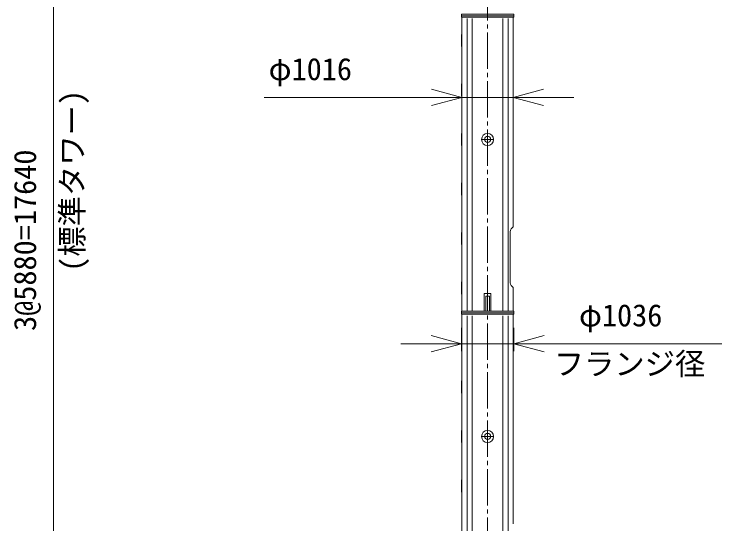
# Model space of a CAD drawing. Units: millimetres, scale not verified. Extents: x -26175 to 26208, y -37536 to 40834.
# Drawn here: x -26174 to -12156, y -1475 to 8614 of the extents above; entities that cross this region are included whole.
import ezdxf
from ezdxf.enums import TextEntityAlignment as Align

# ---------------------------------------------------------------- set-up
doc = ezdxf.new("R2010")
doc.units = ezdxf.units.MM
doc.header["$LTSCALE"] = 80
doc.linetypes.add('CHAIN2', pattern=[12, 9, -1, 1, -1])
for name, color, linetype, lineweight in [('0-3_05 寸法', 7, 'Continuous', 18), ('0-4_10 当社外形線', 3, 'Continuous', 18), ('0-5_12 当社中心線', 3, 'CHAIN2', 18)]:
    doc.layers.add(name, color=color, linetype=linetype, lineweight=lineweight)
doc.styles.add('ＭＳ ゴシック', font='')
doc.styles.get('ＭＳ ゴシック').set_extended_font_data('MS Gothic')

msp = doc.modelspace()

# ---------------------------------------------------------------- linework, layer by layer
at = {"layer": '0-3_05 寸法'}
for p, q in [((-25397.9, -2576.59), (-25397.9, 13863.28)), ((-17304.38, 8238.93), (-17304.38, 6815.26)), ((-16288.39, 8238.93), (-16288.39, 6815.26)), ((-17904.38, 6965.26), (-21224.38, 6965.26)), ((-17304.38, 6965.26), (-17904.38, 6965.26)), ((-16288.39, 6965.26), (-17304.38, 6965.26)), ((-16288.39, 6965.26), (-15688.39, 6965.26)), ((-15688.39, 6965.26), (-15088.39, 6965.26)), ((-17316.38, 2403.4), (-17316.38, 1940.78)), ((-16276.38, 2403.4), (-16276.38, 1940.78)), ((-17916.38, 2090.78), (-18516.38, 2090.78)), ((-17316.38, 2090.78), (-17916.38, 2090.78)), ((-17316.38, 2090.78), (-16276.38, 2090.78)), ((-16276.38, 2090.78), (-15676.38, 2090.78)), ((-15676.38, 2090.78), (-12156.38, 2090.78))]:
    msp.add_line(p, q, dxfattribs=at)
for points in [[(-17904.38, 7126.03), (-17304.38, 6965.26), (-17904.38, 6804.5)], [(-15688.39, 6804.5), (-16288.39, 6965.26), (-15688.39, 7126.03)], [(-17916.38, 2251.55), (-17316.38, 2090.78), (-17916.38, 1930.01)], [(-15676.38, 1930.01), (-16276.38, 2090.78), (-15676.38, 2251.55)]]:
    msp.add_lwpolyline(points, dxfattribs=at)
at = {"layer": '0-4_10 当社外形線'}
for p, q in [((-17318.44, 8583.4), (-16276.38, 8583.4)), ((-16276.38, 8613.4), (-17316.38, 8613.4)), ((-17316.38, 8553.41), (-17316.38, 8583.4)), ((-17316.38, 8553.41), (-16276.38, 8553.41)), ((-16276.38, 8613.4), (-16276.38, 8583.4)), ((-16276.38, 8583.4), (-16276.38, 8553.41)), ((-17304.38, 8538.93), (-17304.38, 2733.4)), ((-17201.39, 8524.87), (-17201.39, 2733.41)), ((-17101.39, 8524.87), (-17101.39, 2733.41)), ((-16491.38, 8524.87), (-16491.38, 2749.16)), ((-16391.38, 8524.87), (-16391.38, 2749.16)), ((-16288.39, 8538.93), (-16288.39, 4405.11)), ((-17316.38, 8213.18), (-17316.38, 7973.6)), ((-17316.38, 8213.18), (-17307.4, 8213.18)), ((-17316.38, 7973.6), (-17307.4, 7973.6)), ((-17316.38, 7233.18), (-17316.38, 6993.6)), ((-17316.38, 7233.18), (-17307.4, 7233.18)), ((-17316.38, 6993.6), (-17307.4, 6993.6)), ((-17316.38, 6253.18), (-17316.38, 6013.61)), ((-17316.38, 6253.18), (-17307.4, 6253.18)), ((-17316.38, 6233.4), (-17305.32, 6233.4)), ((-17316.38, 6233.4), (-17316.38, 6033.41)), ((-17316.38, 6033.41), (-17305.32, 6033.41)), ((-17316.38, 6013.61), (-17307.4, 6013.61)), ((-17316.38, 5273.18), (-17316.38, 5033.61)), ((-17316.38, 5273.18), (-17307.4, 5273.18)), ((-17316.38, 5033.61), (-17307.4, 5033.61)), ((-17316.38, 4293.19), (-17316.38, 4053.6)), ((-17316.38, 4293.19), (-17307.4, 4293.19)), ((-16351.39, 4307.96), (-16351.39, 3294.84)), ((-17316.38, 4053.6), (-17307.4, 4053.6)), ((-17316.38, 3313.19), (-17316.38, 3073.6)), ((-17316.38, 3313.19), (-17307.4, 3313.19)), ((-16288.39, 3206.52), (-16288.39, 2746.16)), ((-17316.38, 3073.6), (-17307.4, 3073.6)), ((-16731.38, 3083.4), (-16861.38, 3083.4)), ((-16861.38, 3083.4), (-16861.38, 2734.26)), ((-16761.38, 3033.4), (-16831.38, 3033.4)), ((-16831.38, 3033.4), (-16831.38, 2734.26)), ((-16761.38, 3033.4), (-16761.38, 2734.26)), ((-16731.38, 3083.4), (-16731.38, 2734.26)), ((-17318.44, 2703.41), (-16276.38, 2703.41)), ((-17316.38, 2703.4), (-17316.38, 2733.41)), ((-17316.38, 2703.41), (-17316.38, 2733.4)), ((-16276.38, 2733.4), (-17316.38, 2733.4)), ((-17316.38, 2673.42), (-17316.38, 2703.41)), ((-16276.38, 2703.41), (-17316.38, 2703.41)), ((-17316.38, 2703.41), (-16276.38, 2703.41)), ((-17316.38, 2673.42), (-16276.38, 2673.42)), ((-16276.38, 2733.41), (-16276.38, 2703.4)), ((-16276.38, 2733.4), (-16276.38, 2703.41)), ((-16276.38, 2703.41), (-16276.38, 2673.42)), ((-17304.38, 2658.94), (-17304.38, -3146.59)), ((-17201.39, 2644.87), (-17201.39, -3146.58)), ((-17101.39, 2644.87), (-17101.39, -3146.58)), ((-16491.38, 2644.87), (-16491.38, -3130.83)), ((-16391.38, 2644.87), (-16391.38, -3130.83)), ((-16288.39, 2658.94), (-16288.39, -1474.88)), ((-17316.38, 2333.19), (-17316.38, 2093.61)), ((-17316.38, 2333.19), (-17307.4, 2333.19)), ((-17316.38, 2093.61), (-17307.4, 2093.61)), ((-17316.38, 1353.19), (-17316.38, 1113.61)), ((-17316.38, 1353.19), (-17307.4, 1353.19)), ((-17316.38, 1113.61), (-17307.4, 1113.61)), ((-17316.38, 373.19), (-17316.38, 133.62)), ((-17316.38, 373.19), (-17307.4, 373.19)), ((-17316.38, 353.41), (-17305.32, 353.41)), ((-17316.38, 353.41), (-17316.38, 153.42)), ((-17316.38, 153.42), (-17305.32, 153.42)), ((-17316.38, 133.62), (-17307.4, 133.62)), ((-17316.38, -606.81), (-17316.38, -846.38)), ((-17316.38, -606.81), (-17307.4, -606.81)), ((-17316.38, -846.38), (-17307.4, -846.38))]:
    msp.add_line(p, q, dxfattribs=at)
msp.add_lwpolyline([(-16276.38, 8583.4), (-17316.38, 8583.4), (-17316.38, 8613.4)], dxfattribs=at)
for centre, radius in [((-16796.4, 6133.67), 120), ((-16796.56, 6136.07), 60), ((-16796.4, 253.67), 120), ((-16796.56, 256.08), 60)]:
    msp.add_circle(centre, radius, dxfattribs=at)
for centre, start, end in [((-16186.17, 4269.67), 127.08259, 166.94548), ((-16186.17, 3337.14), 193.05451, 232.9174)]:
    msp.add_arc(centre, 169.47, start, end, dxfattribs=at)
at = {"layer": '0-5_12 当社中心線'}
for p, q in [((-16796.38, 14969.27), (-16796.38, -18047.58)), ((-16908.16, 6135.41), (-16684.54, 6135.41)), ((-16908.16, 255.42), (-16684.54, 255.42))]:
    msp.add_line(p, q, dxfattribs=at)

# ---------------------------------------------------------------- texts
at = {"layer": '0-3_05 寸法', "style": 'ＭＳ ゴシック'}
for s, p in [('φ1016', (-21134.38, 7175.26)), ('φ1036', (-14986.38, 2300.78)), ('フランジ径', (-15485.45, 1339.82))]:
    msp.add_text(s, height=439.9, dxfattribs=at).set_placement(p, align=Align.BOTTOM_LEFT)
for s, p in [('(標準タワー)', (-24674.79, 3514.5)), ('3@5880=17640', (-25607.9, 2343.34))]:
    msp.add_text(s, height=439.9, rotation=90, dxfattribs=at).set_placement(p, align=Align.BOTTOM_LEFT)

doc.saveas('drawing.dxf')
